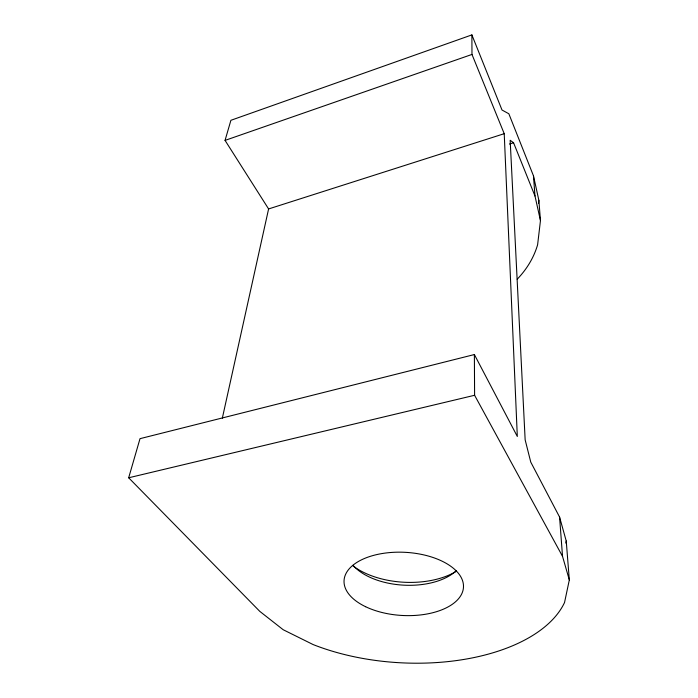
<?xml version="1.0" encoding="UTF-8"?>
<svg xmlns="http://www.w3.org/2000/svg" width="698" height="698" viewBox="0 0 698 698"><rect width="100%" height="100%" fill="white"/><g stroke="black" fill="none" stroke-linecap="round" stroke-linejoin="round"><path stroke-width="1.05" d="M538.498 203.502L538.865 200.3L533.473 175.844L508.842 113.765L502.01 110.014L471.883 34.9L230.907 120.3L225.053 140.394L268.599 208.946L222.33 418.189M538.865 200.3L540.461 220.585L537.608 244.762A119.088 93.078 2.7 0 1 517.218 279.2M565.842 543.088L566.244 541.037L559.569 517.044L530.768 462.12L525.149 439.827L510.168 140.272L513.562 142.75L534.982 195.998L540.461 220.585M566.244 541.037L569.324 579.942L564.542 602.514A164.981 87.712 3.2 0 1 313.105 644.559L283.187 629.727L259.787 611.361L128.676 477.781L140.01 438.667L474.378 354.549L517.314 436.459L504.226 133.693L471.979 54.435L471.883 34.9M225.053 140.394L471.979 54.435M268.599 208.946L504.226 133.693M509.418 144.058L513.562 142.75M128.676 477.781L474.605 395.277L562.527 556.35L569.324 579.942M559.569 517.044L562.527 556.35M533.473 175.844L534.982 195.998M474.378 354.549L474.605 395.277M456.326 570.615A58.353 32.108 3.1 0 1 403.933 585.177A58.353 32.108 3.1 0 1 353.04 565.301M456.117 571.418A66.72 37.081 3.1 0 1 353.171 566.034M365.63 606.719A59.792 31.602 3.2 0 0 462.652 591.564A59.792 31.602 3.2 0 0 383.036 553.392A59.792 31.602 3.2 0 0 365.63 606.719"/></g></svg>
